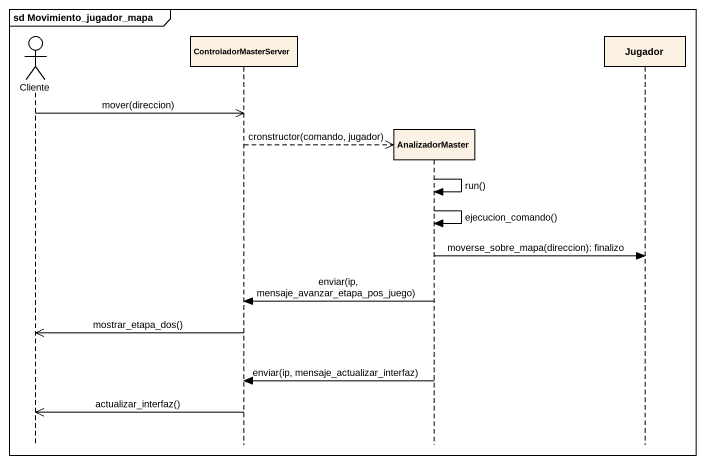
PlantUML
@startuml
mainframe sd Movimiento_jugador_mapa
hide footbox
actor Cliente
participant ControladorMasterServer
participant AnalizadorMaster
participant Jugador

Cliente ->> ControladorMasterServer : mover(direccion)
ControladorMasterServer -->> AnalizadorMaster ** : cronstructor(comando, jugador)
AnalizadorMaster -> AnalizadorMaster : run()
AnalizadorMaster -> AnalizadorMaster : ejecucion_comando()
AnalizadorMaster -> Jugador : moverse_sobre_mapa(direccion): finalizo
AnalizadorMaster -> ControladorMasterServer : enviar(ip, mensaje_avanzar_etapa_pos_juego)
ControladorMasterServer ->> Cliente : mostrar_etapa_dos()
AnalizadorMaster -> ControladorMasterServer : enviar(ip, mensaje_actualizar_interfaz)
ControladorMasterServer ->> Cliente : actualizar_interfaz()
@enduml
